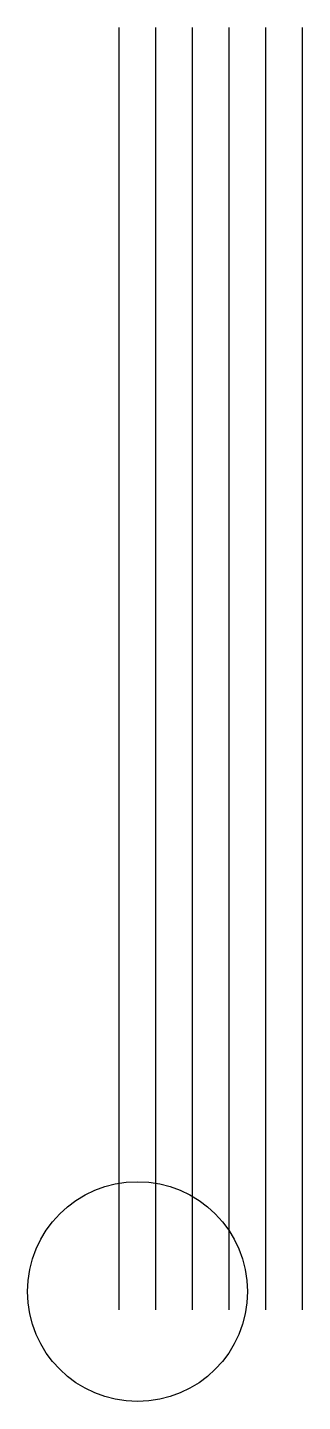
# Model space of a CAD drawing. Header units: centimetres. Extents: x -250 to 500, y -250 to 3500.
import ezdxf

# ---------------------------------------------------------------- set-up
doc = ezdxf.new("R2010")
doc.units = ezdxf.units.CM

msp = doc.modelspace()

# ---------------------------------------------------------------- linework, layer by layer
for p, q in [((0, 0), (0, 3500)), ((100, 0), (100, 3500)), ((200, 0), (200, 3500)), ((300, 0), (300, 3500)), ((400, 0), (400, 3500)), ((500, 0), (500, 3500))]:
    msp.add_line(p, q)
msp.add_circle((50, 50), 300)

doc.saveas('drawing.dxf')
